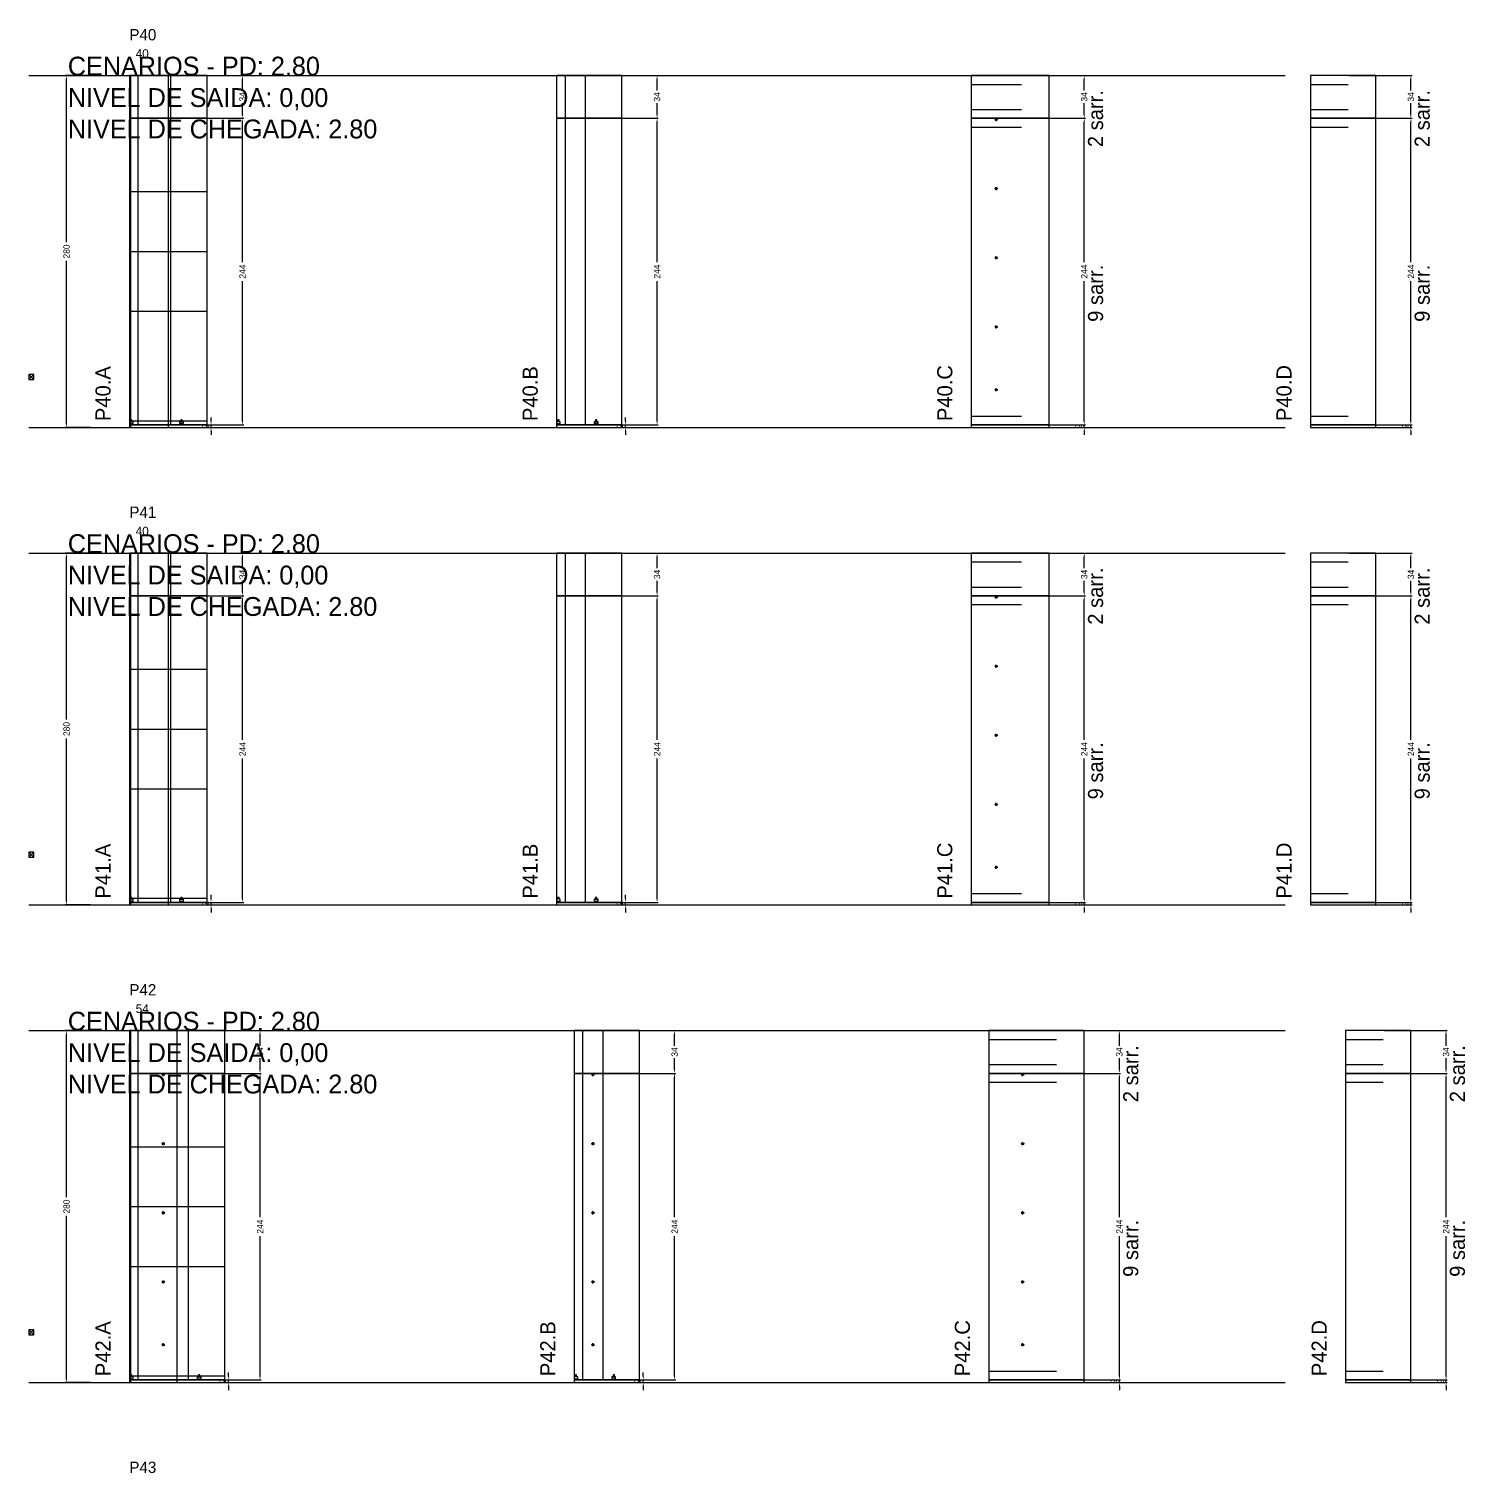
# Model space of a CAD drawing. Header units: centimetres. Extents: x -8500 to 4118, y -39526 to 295.
# Drawn here: x -7000 to -5857, y -16032 to -14883 of the extents above; entities that cross this region are included whole.
import ezdxf

# ---------------------------------------------------------------- set-up
doc = ezdxf.new("R2010")
doc.units = ezdxf.units.CM
doc.linetypes.add('DASHED', pattern=[2, -2])
for name, color, linetype in [('CHAPA', 140, 'Continuous'), ('COTA', 241, 'Continuous'), ('COTAS FURACAO', 16, 'Continuous'), ('Madeira', 30, 'Continuous'), ('MEIO_PONT', 160, 'Continuous'), ('NOMENCLATURA', 7, 'Continuous'), ('Nível', 160, 'Continuous'), ('Painéis', 200, 'Continuous'), ('Perfil Metálico', 150, 'Continuous'), ('SARR_2.2x7', 40, 'Continuous'), ('SARRAFO DE PRESSAO', 200, 'Continuous'), ('texto', 7, 'Continuous'), ('TEXTO_GERAL', 7, 'Continuous')]:
    doc.layers.add(name, color=color, linetype=linetype)
doc.dimstyles.new('PAINEL-NOVA', dxfattribs={"dimtxt": 5, "dimasz": 3, "dimexe": 1, "dimexo": 1, "dimgap": 1, "dimtad": 1, "dimcen": 2.5, "dimazin": 3, "dimtfac": 1, "dimtmove": 0, "dimatfit": 3})

# ---------------------------------------------------------------- blocks, each defined once
blk = doc.blocks.new('_CLOSEDFILLED')
at = {"color": 0, "linetype": 'BYBLOCK'}
blk.add_solid([(-1, 0.16), (0, 0), (-1, -0.16)], dxfattribs=at)
blk = doc.blocks.new('*D1015')
for p, q in [((-6951, -14920), (-6971, -14920)), ((-6970, -15052.5), (-6970, -14923)), ((-6970, -15197), (-6970, -15067.5)), ((-6951, -15200), (-6971, -15200))]:
    blk.add_line(p, q)
at = {"layer": 'Defpoints'}
for p in [(-6950, -14920), (-6970, -15200), (-6950, -15200)]:
    blk.add_point(p, dxfattribs=at)
at = {"layer": 'COTA', "xscale": 3, "yscale": 3}
for p, rotation in [((-6970, -14920), 90), ((-6970, -15200), 270)]:
    blk.add_blockref('_CLOSEDFILLED', p, dxfattribs=dict(at, rotation=rotation))
at = {"layer": 'COTA', "insert": (-6970, -15060), "char_height": 5, "attachment_point": 5, "rotation": 90}
blk.add_mtext('280', dxfattribs=at)
blk = doc.blocks.new('MULDURA')
at = {"layer": 'Paineis'}
for p, q in [((0, 0), (4, 4)), ((4, 0), (0, 4))]:
    blk.add_line(p, q, dxfattribs=at)
blk.add_lwpolyline([(0, 0), (4, 0), (4, 4), (0, 4)], close=True, dxfattribs=at)
blk = doc.blocks.new('*D1017')
for p, q in [((-6879, -14954), (-6829, -14954)), ((-6830, -15068.5), (-6830, -14957)), ((-6830, -15195), (-6830, -15083.5)), ((-6879, -15198), (-6829, -15198))]:
    blk.add_line(p, q)
at = {"layer": 'Defpoints'}
for p in [(-6880, -14954), (-6880, -15198), (-6830, -15198)]:
    blk.add_point(p, dxfattribs=at)
at = {"layer": 'COTA', "xscale": 3, "yscale": 3}
for p, rotation in [((-6830, -14954), 90), ((-6830, -15198), 270)]:
    blk.add_blockref('_CLOSEDFILLED', p, dxfattribs=dict(at, rotation=rotation))
at = {"layer": 'COTA', "insert": (-6830, -15076), "char_height": 5, "attachment_point": 5, "rotation": 90}
blk.add_mtext('244', dxfattribs=at)
blk = doc.blocks.new('*D1018')
for p, q in [((-6879, -14920), (-6829, -14920)), ((-6830, -14932), (-6830, -14923)), ((-6830, -14951), (-6830, -14942)), ((-6879, -14954), (-6829, -14954))]:
    blk.add_line(p, q)
at = {"layer": 'Defpoints'}
for p in [(-6880, -14920), (-6880, -14954), (-6830, -14954)]:
    blk.add_point(p, dxfattribs=at)
at = {"layer": 'COTA', "xscale": 3, "yscale": 3}
for p, rotation in [((-6830, -14920), 90), ((-6830, -14954), 270)]:
    blk.add_blockref('_CLOSEDFILLED', p, dxfattribs=dict(at, rotation=rotation))
at = {"layer": 'COTA', "insert": (-6830, -14937), "char_height": 5, "attachment_point": 5, "rotation": 90}
blk.add_mtext('34', dxfattribs=at)
blk = doc.blocks.new('SLIPTEE')
at = {"layer": 'Paineis'}
blk.add_lwpolyline([(0, 0), (3, 0), (3, 1.5), (2, 1.5), (2, 3), (1, 3), (1, 1.5), (0, 1.5)], close=True, dxfattribs=at)
blk = doc.blocks.new('SLIPTDD')
at = {"layer": 'Paineis'}
blk.add_line((0, 1.5), (3, 1.5), dxfattribs=at)
blk.add_lwpolyline([(0, 0), (3, 0), (3, 1.5), (2, 1.5), (2, 3), (1, 3), (1, 1.5), (0, 1.5)], close=True, dxfattribs=at)
blk = doc.blocks.new('*D1020')
for p, q in [((-6549, -14954), (-6499, -14954)), ((-6500, -15068.5), (-6500, -14957)), ((-6500, -15195), (-6500, -15083.5)), ((-6549, -15198), (-6499, -15198))]:
    blk.add_line(p, q)
at = {"layer": 'Defpoints'}
for p in [(-6550, -14954), (-6550, -15198), (-6500, -15198)]:
    blk.add_point(p, dxfattribs=at)
at = {"layer": 'COTA', "xscale": 3, "yscale": 3}
for p, rotation in [((-6500, -14954), 90), ((-6500, -15198), 270)]:
    blk.add_blockref('_CLOSEDFILLED', p, dxfattribs=dict(at, rotation=rotation))
at = {"layer": 'COTA', "insert": (-6500, -15076), "char_height": 5, "attachment_point": 5, "rotation": 90}
blk.add_mtext('244', dxfattribs=at)
blk = doc.blocks.new('*D1021')
for p, q in [((-6549, -14920), (-6499, -14920)), ((-6500, -14932), (-6500, -14923)), ((-6500, -14951), (-6500, -14942)), ((-6549, -14954), (-6499, -14954))]:
    blk.add_line(p, q)
at = {"layer": 'Defpoints'}
for p in [(-6550, -14920), (-6550, -14954), (-6500, -14954)]:
    blk.add_point(p, dxfattribs=at)
at = {"layer": 'COTA', "xscale": 3, "yscale": 3}
for p, rotation in [((-6500, -14920), 90), ((-6500, -14954), 270)]:
    blk.add_blockref('_CLOSEDFILLED', p, dxfattribs=dict(at, rotation=rotation))
at = {"layer": 'COTA', "insert": (-6500, -14937), "char_height": 5, "attachment_point": 5, "rotation": 90}
blk.add_mtext('34', dxfattribs=at)
blk = doc.blocks.new('*D1023')
for p, q in [((-6209, -14954), (-6159, -14954)), ((-6160, -15068.5), (-6160, -14957)), ((-6160, -15195), (-6160, -15083.5)), ((-6209, -15198), (-6159, -15198))]:
    blk.add_line(p, q)
at = {"layer": 'Defpoints'}
for p in [(-6210, -14954), (-6210, -15198), (-6160, -15198)]:
    blk.add_point(p, dxfattribs=at)
at = {"layer": 'COTA', "xscale": 3, "yscale": 3}
for p, rotation in [((-6160, -14954), 90), ((-6160, -15198), 270)]:
    blk.add_blockref('_CLOSEDFILLED', p, dxfattribs=dict(at, rotation=rotation))
at = {"layer": 'COTA', "insert": (-6160, -15076), "char_height": 5, "attachment_point": 5, "rotation": 90}
blk.add_mtext('244', dxfattribs=at)
blk = doc.blocks.new('*D1024')
for p, q in [((-6209, -14920), (-6159, -14920)), ((-6160, -14932), (-6160, -14923)), ((-6160, -14951), (-6160, -14942)), ((-6209, -14954), (-6159, -14954))]:
    blk.add_line(p, q)
at = {"layer": 'Defpoints'}
for p in [(-6210, -14920), (-6210, -14954), (-6160, -14954)]:
    blk.add_point(p, dxfattribs=at)
at = {"layer": 'COTA', "xscale": 3, "yscale": 3}
for p, rotation in [((-6160, -14920), 90), ((-6160, -14954), 270)]:
    blk.add_blockref('_CLOSEDFILLED', p, dxfattribs=dict(at, rotation=rotation))
at = {"layer": 'COTA', "insert": (-6160, -14937), "char_height": 5, "attachment_point": 5, "rotation": 90}
blk.add_mtext('34', dxfattribs=at)
blk = doc.blocks.new('furacao')
at = {"layer": 'COTAS FURACAO'}
for p, q in [((-1.2, 0), (1.2, 0)), ((0, -1.2), (0, 1.2))]:
    blk.add_line(p, q, dxfattribs=at)
blk.add_circle((0, 0), 0.8, dxfattribs=at)
blk = doc.blocks.new('*D1026')
for p, q in [((-5949, -14954), (-5899, -14954)), ((-5900, -15068.5), (-5900, -14957)), ((-5900, -15195), (-5900, -15083.5)), ((-5949, -15198), (-5899, -15198))]:
    blk.add_line(p, q)
at = {"layer": 'Defpoints'}
for p in [(-5950, -14954), (-5950, -15198), (-5900, -15198)]:
    blk.add_point(p, dxfattribs=at)
at = {"layer": 'COTA', "xscale": 3, "yscale": 3}
for p, rotation in [((-5900, -14954), 90), ((-5900, -15198), 270)]:
    blk.add_blockref('_CLOSEDFILLED', p, dxfattribs=dict(at, rotation=rotation))
at = {"layer": 'COTA', "insert": (-5900, -15076), "char_height": 5, "attachment_point": 5, "rotation": 90}
blk.add_mtext('244', dxfattribs=at)
blk = doc.blocks.new('*D1027')
for p, q in [((-5949, -14920), (-5899, -14920)), ((-5900, -14932), (-5900, -14923)), ((-5900, -14951), (-5900, -14942)), ((-5949, -14954), (-5899, -14954))]:
    blk.add_line(p, q)
at = {"layer": 'Defpoints'}
for p in [(-5950, -14920), (-5950, -14954), (-5900, -14954)]:
    blk.add_point(p, dxfattribs=at)
at = {"layer": 'COTA', "xscale": 3, "yscale": 3}
for p, rotation in [((-5900, -14920), 90), ((-5900, -14954), 270)]:
    blk.add_blockref('_CLOSEDFILLED', p, dxfattribs=dict(at, rotation=rotation))
at = {"layer": 'COTA', "insert": (-5900, -14937), "char_height": 5, "attachment_point": 5, "rotation": 90}
blk.add_mtext('34', dxfattribs=at)
blk = doc.blocks.new('*D1041')
for p, q in [((-6951, -15300), (-6971, -15300)), ((-6970, -15432.5), (-6970, -15303)), ((-6970, -15577), (-6970, -15447.5)), ((-6951, -15580), (-6971, -15580))]:
    blk.add_line(p, q)
at = {"layer": 'Defpoints'}
for p in [(-6950, -15300), (-6970, -15580), (-6950, -15580)]:
    blk.add_point(p, dxfattribs=at)
at = {"layer": 'COTA', "xscale": 3, "yscale": 3}
for p, rotation in [((-6970, -15300), 90), ((-6970, -15580), 270)]:
    blk.add_blockref('_CLOSEDFILLED', p, dxfattribs=dict(at, rotation=rotation))
at = {"layer": 'COTA', "insert": (-6970, -15440), "char_height": 5, "attachment_point": 5, "rotation": 90}
blk.add_mtext('280', dxfattribs=at)
blk = doc.blocks.new('*D1043')
for p, q in [((-6879, -15334), (-6829, -15334)), ((-6830, -15448.5), (-6830, -15337)), ((-6830, -15575), (-6830, -15463.5)), ((-6879, -15578), (-6829, -15578))]:
    blk.add_line(p, q)
at = {"layer": 'Defpoints'}
for p in [(-6880, -15334), (-6880, -15578), (-6830, -15578)]:
    blk.add_point(p, dxfattribs=at)
at = {"layer": 'COTA', "xscale": 3, "yscale": 3}
for p, rotation in [((-6830, -15334), 90), ((-6830, -15578), 270)]:
    blk.add_blockref('_CLOSEDFILLED', p, dxfattribs=dict(at, rotation=rotation))
at = {"layer": 'COTA', "insert": (-6830, -15456), "char_height": 5, "attachment_point": 5, "rotation": 90}
blk.add_mtext('244', dxfattribs=at)
blk = doc.blocks.new('*D1044')
for p, q in [((-6879, -15300), (-6829, -15300)), ((-6830, -15312), (-6830, -15303)), ((-6830, -15331), (-6830, -15322)), ((-6879, -15334), (-6829, -15334))]:
    blk.add_line(p, q)
at = {"layer": 'Defpoints'}
for p in [(-6880, -15300), (-6880, -15334), (-6830, -15334)]:
    blk.add_point(p, dxfattribs=at)
at = {"layer": 'COTA', "xscale": 3, "yscale": 3}
for p, rotation in [((-6830, -15300), 90), ((-6830, -15334), 270)]:
    blk.add_blockref('_CLOSEDFILLED', p, dxfattribs=dict(at, rotation=rotation))
at = {"layer": 'COTA', "insert": (-6830, -15317), "char_height": 5, "attachment_point": 5, "rotation": 90}
blk.add_mtext('34', dxfattribs=at)
blk = doc.blocks.new('*D1046')
for p, q in [((-6549, -15334), (-6499, -15334)), ((-6500, -15448.5), (-6500, -15337)), ((-6500, -15575), (-6500, -15463.5)), ((-6549, -15578), (-6499, -15578))]:
    blk.add_line(p, q)
at = {"layer": 'Defpoints'}
for p in [(-6550, -15334), (-6550, -15578), (-6500, -15578)]:
    blk.add_point(p, dxfattribs=at)
at = {"layer": 'COTA', "xscale": 3, "yscale": 3}
for p, rotation in [((-6500, -15334), 90), ((-6500, -15578), 270)]:
    blk.add_blockref('_CLOSEDFILLED', p, dxfattribs=dict(at, rotation=rotation))
at = {"layer": 'COTA', "insert": (-6500, -15456), "char_height": 5, "attachment_point": 5, "rotation": 90}
blk.add_mtext('244', dxfattribs=at)
blk = doc.blocks.new('*D1047')
for p, q in [((-6549, -15300), (-6499, -15300)), ((-6500, -15312), (-6500, -15303)), ((-6500, -15331), (-6500, -15322)), ((-6549, -15334), (-6499, -15334))]:
    blk.add_line(p, q)
at = {"layer": 'Defpoints'}
for p in [(-6550, -15300), (-6550, -15334), (-6500, -15334)]:
    blk.add_point(p, dxfattribs=at)
at = {"layer": 'COTA', "xscale": 3, "yscale": 3}
for p, rotation in [((-6500, -15300), 90), ((-6500, -15334), 270)]:
    blk.add_blockref('_CLOSEDFILLED', p, dxfattribs=dict(at, rotation=rotation))
at = {"layer": 'COTA', "insert": (-6500, -15317), "char_height": 5, "attachment_point": 5, "rotation": 90}
blk.add_mtext('34', dxfattribs=at)
blk = doc.blocks.new('*D1049')
for p, q in [((-6209, -15334), (-6159, -15334)), ((-6160, -15448.5), (-6160, -15337)), ((-6160, -15575), (-6160, -15463.5)), ((-6209, -15578), (-6159, -15578))]:
    blk.add_line(p, q)
at = {"layer": 'Defpoints'}
for p in [(-6210, -15334), (-6210, -15578), (-6160, -15578)]:
    blk.add_point(p, dxfattribs=at)
at = {"layer": 'COTA', "xscale": 3, "yscale": 3}
for p, rotation in [((-6160, -15334), 90), ((-6160, -15578), 270)]:
    blk.add_blockref('_CLOSEDFILLED', p, dxfattribs=dict(at, rotation=rotation))
at = {"layer": 'COTA', "insert": (-6160, -15456), "char_height": 5, "attachment_point": 5, "rotation": 90}
blk.add_mtext('244', dxfattribs=at)
blk = doc.blocks.new('*D1050')
for p, q in [((-6209, -15300), (-6159, -15300)), ((-6160, -15312), (-6160, -15303)), ((-6160, -15331), (-6160, -15322)), ((-6209, -15334), (-6159, -15334))]:
    blk.add_line(p, q)
at = {"layer": 'Defpoints'}
for p in [(-6210, -15300), (-6210, -15334), (-6160, -15334)]:
    blk.add_point(p, dxfattribs=at)
at = {"layer": 'COTA', "xscale": 3, "yscale": 3}
for p, rotation in [((-6160, -15300), 90), ((-6160, -15334), 270)]:
    blk.add_blockref('_CLOSEDFILLED', p, dxfattribs=dict(at, rotation=rotation))
at = {"layer": 'COTA', "insert": (-6160, -15317), "char_height": 5, "attachment_point": 5, "rotation": 90}
blk.add_mtext('34', dxfattribs=at)
blk = doc.blocks.new('*D1052')
for p, q in [((-5949, -15334), (-5899, -15334)), ((-5900, -15448.5), (-5900, -15337)), ((-5900, -15575), (-5900, -15463.5)), ((-5949, -15578), (-5899, -15578))]:
    blk.add_line(p, q)
at = {"layer": 'Defpoints'}
for p in [(-5950, -15334), (-5950, -15578), (-5900, -15578)]:
    blk.add_point(p, dxfattribs=at)
at = {"layer": 'COTA', "xscale": 3, "yscale": 3}
for p, rotation in [((-5900, -15334), 90), ((-5900, -15578), 270)]:
    blk.add_blockref('_CLOSEDFILLED', p, dxfattribs=dict(at, rotation=rotation))
at = {"layer": 'COTA', "insert": (-5900, -15456), "char_height": 5, "attachment_point": 5, "rotation": 90}
blk.add_mtext('244', dxfattribs=at)
blk = doc.blocks.new('*D1053')
for p, q in [((-5949, -15300), (-5899, -15300)), ((-5900, -15312), (-5900, -15303)), ((-5900, -15331), (-5900, -15322)), ((-5949, -15334), (-5899, -15334))]:
    blk.add_line(p, q)
at = {"layer": 'Defpoints'}
for p in [(-5950, -15300), (-5950, -15334), (-5900, -15334)]:
    blk.add_point(p, dxfattribs=at)
at = {"layer": 'COTA', "xscale": 3, "yscale": 3}
for p, rotation in [((-5900, -15300), 90), ((-5900, -15334), 270)]:
    blk.add_blockref('_CLOSEDFILLED', p, dxfattribs=dict(at, rotation=rotation))
at = {"layer": 'COTA', "insert": (-5900, -15317), "char_height": 5, "attachment_point": 5, "rotation": 90}
blk.add_mtext('34', dxfattribs=at)
blk = doc.blocks.new('*D1067')
for p, q in [((-6951, -15680), (-6971, -15680)), ((-6970, -15812.5), (-6970, -15683)), ((-6970, -15957), (-6970, -15827.5)), ((-6951, -15960), (-6971, -15960))]:
    blk.add_line(p, q)
at = {"layer": 'Defpoints'}
for p in [(-6950, -15680), (-6970, -15960), (-6950, -15960)]:
    blk.add_point(p, dxfattribs=at)
at = {"layer": 'COTA', "xscale": 3, "yscale": 3}
for p, rotation in [((-6970, -15680), 90), ((-6970, -15960), 270)]:
    blk.add_blockref('_CLOSEDFILLED', p, dxfattribs=dict(at, rotation=rotation))
at = {"layer": 'COTA', "insert": (-6970, -15820), "char_height": 5, "attachment_point": 5, "rotation": 90}
blk.add_mtext('280', dxfattribs=at)
blk = doc.blocks.new('*D1069')
for p, q in [((-6865, -15714), (-6815, -15714)), ((-6816, -15828.5), (-6816, -15717)), ((-6816, -15955), (-6816, -15843.5)), ((-6865, -15958), (-6815, -15958))]:
    blk.add_line(p, q)
at = {"layer": 'Defpoints'}
for p in [(-6866, -15714), (-6866, -15958), (-6816, -15958)]:
    blk.add_point(p, dxfattribs=at)
at = {"layer": 'COTA', "xscale": 3, "yscale": 3}
for p, rotation in [((-6816, -15714), 90), ((-6816, -15958), 270)]:
    blk.add_blockref('_CLOSEDFILLED', p, dxfattribs=dict(at, rotation=rotation))
at = {"layer": 'COTA', "insert": (-6816, -15836), "char_height": 5, "attachment_point": 5, "rotation": 90}
blk.add_mtext('244', dxfattribs=at)
blk = doc.blocks.new('*D1070')
for p, q in [((-6865, -15680), (-6815, -15680)), ((-6816, -15692), (-6816, -15683)), ((-6816, -15711), (-6816, -15702)), ((-6865, -15714), (-6815, -15714))]:
    blk.add_line(p, q)
at = {"layer": 'Defpoints'}
for p in [(-6866, -15680), (-6866, -15714), (-6816, -15714)]:
    blk.add_point(p, dxfattribs=at)
at = {"layer": 'COTA', "xscale": 3, "yscale": 3}
for p, rotation in [((-6816, -15680), 90), ((-6816, -15714), 270)]:
    blk.add_blockref('_CLOSEDFILLED', p, dxfattribs=dict(at, rotation=rotation))
at = {"layer": 'COTA', "insert": (-6816, -15697), "char_height": 5, "attachment_point": 5, "rotation": 90}
blk.add_mtext('34', dxfattribs=at)
blk = doc.blocks.new('*D1072')
for p, q in [((-6535, -15714), (-6485, -15714)), ((-6486, -15828.5), (-6486, -15717)), ((-6486, -15955), (-6486, -15843.5)), ((-6535, -15958), (-6485, -15958))]:
    blk.add_line(p, q)
at = {"layer": 'Defpoints'}
for p in [(-6536, -15714), (-6536, -15958), (-6486, -15958)]:
    blk.add_point(p, dxfattribs=at)
at = {"layer": 'COTA', "xscale": 3, "yscale": 3}
for p, rotation in [((-6486, -15714), 90), ((-6486, -15958), 270)]:
    blk.add_blockref('_CLOSEDFILLED', p, dxfattribs=dict(at, rotation=rotation))
at = {"layer": 'COTA', "insert": (-6486, -15836), "char_height": 5, "attachment_point": 5, "rotation": 90}
blk.add_mtext('244', dxfattribs=at)
blk = doc.blocks.new('*D1073')
for p, q in [((-6535, -15680), (-6485, -15680)), ((-6486, -15692), (-6486, -15683)), ((-6486, -15711), (-6486, -15702)), ((-6535, -15714), (-6485, -15714))]:
    blk.add_line(p, q)
at = {"layer": 'Defpoints'}
for p in [(-6536, -15680), (-6536, -15714), (-6486, -15714)]:
    blk.add_point(p, dxfattribs=at)
at = {"layer": 'COTA', "xscale": 3, "yscale": 3}
for p, rotation in [((-6486, -15680), 90), ((-6486, -15714), 270)]:
    blk.add_blockref('_CLOSEDFILLED', p, dxfattribs=dict(at, rotation=rotation))
at = {"layer": 'COTA', "insert": (-6486, -15697), "char_height": 5, "attachment_point": 5, "rotation": 90}
blk.add_mtext('34', dxfattribs=at)
blk = doc.blocks.new('*D1075')
for p, q in [((-6181, -15714), (-6131, -15714)), ((-6132, -15828.5), (-6132, -15717)), ((-6132, -15955), (-6132, -15843.5)), ((-6181, -15958), (-6131, -15958))]:
    blk.add_line(p, q)
at = {"layer": 'Defpoints'}
for p in [(-6182, -15714), (-6182, -15958), (-6132, -15958)]:
    blk.add_point(p, dxfattribs=at)
at = {"layer": 'COTA', "xscale": 3, "yscale": 3}
for p, rotation in [((-6132, -15714), 90), ((-6132, -15958), 270)]:
    blk.add_blockref('_CLOSEDFILLED', p, dxfattribs=dict(at, rotation=rotation))
at = {"layer": 'COTA', "insert": (-6132, -15836), "char_height": 5, "attachment_point": 5, "rotation": 90}
blk.add_mtext('244', dxfattribs=at)
blk = doc.blocks.new('*D1076')
for p, q in [((-6181, -15680), (-6131, -15680)), ((-6132, -15692), (-6132, -15683)), ((-6132, -15711), (-6132, -15702)), ((-6181, -15714), (-6131, -15714))]:
    blk.add_line(p, q)
at = {"layer": 'Defpoints'}
for p in [(-6182, -15680), (-6182, -15714), (-6132, -15714)]:
    blk.add_point(p, dxfattribs=at)
at = {"layer": 'COTA', "xscale": 3, "yscale": 3}
for p, rotation in [((-6132, -15680), 90), ((-6132, -15714), 270)]:
    blk.add_blockref('_CLOSEDFILLED', p, dxfattribs=dict(at, rotation=rotation))
at = {"layer": 'COTA', "insert": (-6132, -15697), "char_height": 5, "attachment_point": 5, "rotation": 90}
blk.add_mtext('34', dxfattribs=at)
blk = doc.blocks.new('*D1078')
for p, q in [((-5921, -15714), (-5871, -15714)), ((-5872, -15828.5), (-5872, -15717)), ((-5872, -15955), (-5872, -15843.5)), ((-5921, -15958), (-5871, -15958))]:
    blk.add_line(p, q)
at = {"layer": 'Defpoints'}
for p in [(-5922, -15714), (-5922, -15958), (-5872, -15958)]:
    blk.add_point(p, dxfattribs=at)
at = {"layer": 'COTA', "xscale": 3, "yscale": 3}
for p, rotation in [((-5872, -15714), 90), ((-5872, -15958), 270)]:
    blk.add_blockref('_CLOSEDFILLED', p, dxfattribs=dict(at, rotation=rotation))
at = {"layer": 'COTA', "insert": (-5872, -15836), "char_height": 5, "attachment_point": 5, "rotation": 90}
blk.add_mtext('244', dxfattribs=at)
blk = doc.blocks.new('*D1079')
for p, q in [((-5921, -15680), (-5871, -15680)), ((-5872, -15692), (-5872, -15683)), ((-5872, -15711), (-5872, -15702)), ((-5921, -15714), (-5871, -15714))]:
    blk.add_line(p, q)
at = {"layer": 'Defpoints'}
for p in [(-5922, -15680), (-5922, -15714), (-5872, -15714)]:
    blk.add_point(p, dxfattribs=at)
at = {"layer": 'COTA', "xscale": 3, "yscale": 3}
for p, rotation in [((-5872, -15680), 90), ((-5872, -15714), 270)]:
    blk.add_blockref('_CLOSEDFILLED', p, dxfattribs=dict(at, rotation=rotation))
at = {"layer": 'COTA', "insert": (-5872, -15697), "char_height": 5, "attachment_point": 5, "rotation": 90}
blk.add_mtext('34', dxfattribs=at)

msp = doc.modelspace()

# ---------------------------------------------------------------- linework, layer by layer
at = {"layer": 'CHAPA'}
for points in [[(-6920, -15200), (-6918.8, -15200), (-6918.8, -14920), (-6920, -14920)], [(-6920, -15580), (-6918.8, -15580), (-6918.8, -15300), (-6920, -15300)], [(-6920, -15960), (-6918.8, -15960), (-6918.8, -15680), (-6920, -15680)]]:
    msp.add_lwpolyline(points, close=True, dxfattribs=at)
at = {"layer": 'Madeira'}
for points in [[(-6920, -15012.4), (-6858, -15012.4)], [(-6920, -15107.6), (-6858, -15107.6)], [(-6920, -15392.4), (-6858, -15392.4)], [(-6920, -15487.6), (-6858, -15487.6)], [(-6920, -15772.4), (-6844, -15772.4)], [(-6920, -15867.6), (-6844, -15867.6)]]:
    msp.add_lwpolyline(points, dxfattribs=at)
at = {"layer": 'MEIO_PONT'}
for points in [[(-6920, -15060), (-6858, -15060)], [(-6920, -15440), (-6858, -15440)], [(-6920, -15820), (-6844, -15820)]]:
    msp.add_lwpolyline(points, dxfattribs=at)
at = {"layer": 'Nível', "linetype": 'DASHED'}
for points in [[(-7000, -14920), (-6000, -14920)], [(-7000, -15200), (-6000, -15200)], [(-7000, -15300), (-6000, -15300)], [(-7000, -15580), (-6000, -15580)], [(-7000, -15680), (-6000, -15680)], [(-7000, -15960), (-6000, -15960)]]:
    msp.add_lwpolyline(points, dxfattribs=at)
at = {"layer": 'Painéis'}
for points in [[(-6920, -14954), (-6858, -14954), (-6858, -14920), (-6920, -14920)], [(-6920, -15200), (-6858, -15200), (-6858, -14920), (-6920, -14920)], [(-6580, -14954), (-6528, -14954), (-6528, -14920), (-6580, -14920)], [(-6250, -14954), (-6188, -14954), (-6188, -14920), (-6250, -14920)], [(-5980, -14954), (-5928, -14954), (-5928, -14920), (-5980, -14920)], [(-6920, -15198), (-6858, -15198), (-6858, -14954), (-6920, -14954)], [(-6580, -15198), (-6528, -15198), (-6528, -14954), (-6580, -14954)], [(-6250, -15198), (-6188, -15198), (-6188, -14954), (-6250, -14954)], [(-5980, -15198), (-5928, -15198), (-5928, -14954), (-5980, -14954)], [(-6920, -15200), (-6858, -15200), (-6858, -15198), (-6920, -15198)], [(-6580, -15200), (-6528, -15200), (-6528, -15198), (-6580, -15198)], [(-6250, -15200), (-6188, -15200), (-6188, -15198), (-6250, -15198)], [(-5980, -15200), (-5928, -15200), (-5928, -15198), (-5980, -15198)], [(-6920, -15334), (-6858, -15334), (-6858, -15300), (-6920, -15300)], [(-6920, -15580), (-6858, -15580), (-6858, -15300), (-6920, -15300)], [(-6580, -15334), (-6528, -15334), (-6528, -15300), (-6580, -15300)], [(-6250, -15334), (-6188, -15334), (-6188, -15300), (-6250, -15300)], [(-5980, -15334), (-5928, -15334), (-5928, -15300), (-5980, -15300)], [(-6920, -15578), (-6858, -15578), (-6858, -15334), (-6920, -15334)], [(-6580, -15578), (-6528, -15578), (-6528, -15334), (-6580, -15334)], [(-6250, -15578), (-6188, -15578), (-6188, -15334), (-6250, -15334)], [(-5980, -15578), (-5928, -15578), (-5928, -15334), (-5980, -15334)], [(-6920, -15580), (-6858, -15580), (-6858, -15578), (-6920, -15578)], [(-6580, -15580), (-6528, -15580), (-6528, -15578), (-6580, -15578)], [(-6250, -15580), (-6188, -15580), (-6188, -15578), (-6250, -15578)], [(-5980, -15580), (-5928, -15580), (-5928, -15578), (-5980, -15578)], [(-6920, -15714), (-6844, -15714), (-6844, -15680), (-6920, -15680)], [(-6920, -15960), (-6844, -15960), (-6844, -15680), (-6920, -15680)], [(-6566, -15714), (-6514, -15714), (-6514, -15680), (-6566, -15680)], [(-6236, -15714), (-6160, -15714), (-6160, -15680), (-6236, -15680)], [(-5952, -15714), (-5900, -15714), (-5900, -15680), (-5952, -15680)], [(-6920, -15958), (-6844, -15958), (-6844, -15714), (-6920, -15714)], [(-6566, -15958), (-6514, -15958), (-6514, -15714), (-6566, -15714)], [(-6236, -15958), (-6160, -15958), (-6160, -15714), (-6236, -15714)], [(-5952, -15958), (-5900, -15958), (-5900, -15714), (-5952, -15714)], [(-6920, -15960), (-6844, -15960), (-6844, -15958), (-6920, -15958)], [(-6566, -15960), (-6514, -15960), (-6514, -15958), (-6566, -15958)], [(-6236, -15960), (-6160, -15960), (-6160, -15958), (-6236, -15958)], [(-5952, -15960), (-5900, -15960), (-5900, -15958), (-5952, -15958)]]:
    msp.add_lwpolyline(points, close=True, dxfattribs=at)
at = {"layer": 'Perfil Metálico'}
for p, q in [((-6889, -15200), (-6889, -14920)), ((-6889, -15580), (-6889, -15300)), ((-6882, -15960), (-6882, -15680))]:
    msp.add_line(p, q, dxfattribs=at)
at = {"layer": 'SARR_2.2x7'}
for points in [[(-6913, -14954), (-6913, -14920)], [(-6887, -14954), (-6887, -14920)], [(-6573, -14954), (-6573, -14920)], [(-6557, -14954), (-6557, -14920)], [(-6250, -14927), (-6210, -14927)], [(-5980, -14927), (-5950, -14927)], [(-6250, -14947), (-6210, -14947)], [(-5980, -14947), (-5950, -14947)], [(-6250, -14961), (-6210, -14961)], [(-5980, -14961), (-5950, -14961)], [(-6250, -15191), (-6210, -15191)], [(-5980, -15191), (-5950, -15191)], [(-6913, -15334), (-6913, -15300)], [(-6887, -15334), (-6887, -15300)], [(-6573, -15334), (-6573, -15300)], [(-6557, -15334), (-6557, -15300)], [(-6250, -15307), (-6210, -15307)], [(-5980, -15307), (-5950, -15307)], [(-6250, -15327), (-6210, -15327)], [(-5980, -15327), (-5950, -15327)], [(-6250, -15341), (-6210, -15341)], [(-5980, -15341), (-5950, -15341)], [(-6250, -15571), (-6210, -15571)], [(-5980, -15571), (-5950, -15571)], [(-6913, -15714), (-6913, -15680)], [(-6873, -15714), (-6873, -15680)], [(-6559, -15714), (-6559, -15680)], [(-6543, -15714), (-6543, -15680)], [(-6236, -15687), (-6182, -15687)], [(-5952, -15687), (-5922, -15687)], [(-6236, -15707), (-6182, -15707)], [(-5952, -15707), (-5922, -15707)], [(-6236, -15721), (-6182, -15721)], [(-5952, -15721), (-5922, -15721)], [(-6236, -15951), (-6182, -15951)], [(-5952, -15951), (-5922, -15951)]]:
    msp.add_lwpolyline(points, dxfattribs=at)
at = {"layer": 'SARR_2.2x7', "linetype": 'DASHED'}
for points in [[(-6913, -15198), (-6913, -14954)], [(-6887, -15198), (-6887, -14954)], [(-6573, -15198), (-6573, -14954)], [(-6557, -15198), (-6557, -14954)], [(-6913, -15578), (-6913, -15334)], [(-6887, -15578), (-6887, -15334)], [(-6573, -15578), (-6573, -15334)], [(-6557, -15578), (-6557, -15334)], [(-6913, -15958), (-6913, -15714)], [(-6873, -15958), (-6873, -15714)], [(-6559, -15958), (-6559, -15714)], [(-6543, -15958), (-6543, -15714)]]:
    msp.add_lwpolyline(points, dxfattribs=at)
at = {"layer": 'SARRAFO DE PRESSAO'}
for points in [[(-6920, -15200), (-6858, -15200), (-6858, -15195), (-6920, -15195)], [(-6920, -15580), (-6858, -15580), (-6858, -15575), (-6920, -15575)], [(-6920, -15960), (-6844, -15960), (-6844, -15955), (-6920, -15955)]]:
    msp.add_lwpolyline(points, close=True, dxfattribs=at)

# ---------------------------------------------------------------- block references
at = {"layer": 'COTA'}
for name, p in [('furacao', (-6230, -14955)), ('furacao', (-6230, -15010)), ('furacao', (-6230, -15065)), ('furacao', (-6230, -15120)), ('MULDURA', (-7000, -15162)), ('furacao', (-6230, -15170)), ('SLIPTEE', (-6920, -15197)), ('SLIPTDD', (-6880, -15197)), ('SLIPTEE', (-6580, -15197)), ('SLIPTDD', (-6550, -15197)), ('furacao', (-6230, -15335)), ('furacao', (-6230, -15390)), ('furacao', (-6230, -15445)), ('furacao', (-6230, -15500)), ('MULDURA', (-7000, -15542)), ('furacao', (-6230, -15550)), ('SLIPTEE', (-6920, -15577)), ('SLIPTDD', (-6880, -15577)), ('SLIPTEE', (-6580, -15577)), ('SLIPTDD', (-6550, -15577)), ('furacao', (-6893, -15715)), ('furacao', (-6551, -15715)), ('furacao', (-6209, -15715)), ('furacao', (-6893, -15770)), ('furacao', (-6551, -15770)), ('furacao', (-6209, -15770)), ('furacao', (-6893, -15825)), ('furacao', (-6551, -15825)), ('furacao', (-6209, -15825)), ('furacao', (-6893, -15880)), ('furacao', (-6551, -15880)), ('furacao', (-6209, -15880)), ('MULDURA', (-7000, -15922)), ('furacao', (-6893, -15930)), ('furacao', (-6551, -15930)), ('furacao', (-6209, -15930)), ('SLIPTEE', (-6920, -15957)), ('SLIPTDD', (-6866, -15957)), ('SLIPTEE', (-6566, -15957)), ('SLIPTDD', (-6536, -15957))]:
    msp.add_blockref(name, p, dxfattribs=at)

# ---------------------------------------------------------------- texts
at = {"layer": 'NOMENCLATURA'}
for s, p in [('CENARIOS - PD: 2.80', (-6969, -14920)), ('NIVEL DE SAIDA: 0,00', (-6969, -14945)), ('NIVEL DE CHEGADA: 2.80', (-6969, -14970)), ('CENARIOS - PD: 2.80', (-6969, -15300)), ('NIVEL DE SAIDA: 0,00', (-6969, -15325)), ('NIVEL DE CHEGADA: 2.80', (-6969, -15350)), ('CENARIOS - PD: 2.80', (-6969, -15680)), ('NIVEL DE SAIDA: 0,00', (-6969, -15705)), ('NIVEL DE CHEGADA: 2.80', (-6969, -15730))]:
    msp.add_text(s, height=15, dxfattribs=at).set_placement(p)
for s, p in [('2 sarr.', (-6145, -14977)), ('2 sarr.', (-5885, -14977)), ('9 sarr.', (-6145, -15116)), ('9 sarr.', (-5885, -15116)), ('P40.A', (-6935, -15195)), ('P40.B', (-6595, -15195)), ('P40.C', (-6265, -15195)), ('P40.D', (-5995, -15195)), ('2 sarr.', (-6145, -15357)), ('2 sarr.', (-5885, -15357)), ('9 sarr.', (-6145, -15496)), ('9 sarr.', (-5885, -15496)), ('P41.A', (-6935, -15575)), ('P41.B', (-6595, -15575)), ('P41.C', (-6265, -15575)), ('P41.D', (-5995, -15575)), ('2 sarr.', (-6117, -15737)), ('2 sarr.', (-5857, -15737)), ('9 sarr.', (-6117, -15876)), ('9 sarr.', (-5857, -15876)), ('P42.A', (-6935, -15955)), ('P42.B', (-6581, -15955)), ('P42.C', (-6251, -15955)), ('P42.D', (-5967, -15955))]:
    msp.add_text(s, height=12, rotation=90, dxfattribs=at).set_placement(p)
at = {"layer": 'texto'}
for s, p in [('40', (-6915, -14906)), ('40', (-6915, -15286)), ('54', (-6915, -15666))]:
    msp.add_text(s, height=7, dxfattribs=at).set_placement(p)
at = {"layer": 'TEXTO_GERAL'}
for s, p in [('P40', (-6920, -14892)), ('P41', (-6920, -15272)), ('P42', (-6920, -15652)), ('P43', (-6920, -16032))]:
    msp.add_text(s, height=9, dxfattribs=at).set_placement(p)

# ---------------------------------------------------------------- dimensions: what is measured, and where the dimension line sits
at = {"layer": 'COTA'}
for base, p1, p2, picture, middle in [((-6970, -15200), (-6950, -15200), (-6950, -14920), '*D1015', (-6970, -15060)), ((-6830, -14954), (-6880, -14954), (-6880, -14920), '*D1018', (-6830, -14937)), ((-6500, -14954), (-6550, -14954), (-6550, -14920), '*D1021', (-6500, -14937)), ((-6160, -14954), (-6210, -14954), (-6210, -14920), '*D1024', (-6160, -14937)), ((-5900, -14954), (-5950, -14954), (-5950, -14920), '*D1027', (-5900, -14937)), ((-6830, -15198), (-6880, -15198), (-6880, -14954), '*D1017', (-6830, -15076)), ((-6500, -15198), (-6550, -15198), (-6550, -14954), '*D1020', (-6500, -15076)), ((-6160, -15198), (-6210, -15198), (-6210, -14954), '*D1023', (-6160, -15076)), ((-5900, -15198), (-5950, -15198), (-5950, -14954), '*D1026', (-5900, -15076)), ((-6970, -15580), (-6950, -15580), (-6950, -15300), '*D1041', (-6970, -15440)), ((-6830, -15334), (-6880, -15334), (-6880, -15300), '*D1044', (-6830, -15317)), ((-6500, -15334), (-6550, -15334), (-6550, -15300), '*D1047', (-6500, -15317)), ((-6160, -15334), (-6210, -15334), (-6210, -15300), '*D1050', (-6160, -15317)), ((-5900, -15334), (-5950, -15334), (-5950, -15300), '*D1053', (-5900, -15317)), ((-6830, -15578), (-6880, -15578), (-6880, -15334), '*D1043', (-6830, -15456)), ((-6500, -15578), (-6550, -15578), (-6550, -15334), '*D1046', (-6500, -15456)), ((-6160, -15578), (-6210, -15578), (-6210, -15334), '*D1049', (-6160, -15456)), ((-5900, -15578), (-5950, -15578), (-5950, -15334), '*D1052', (-5900, -15456)), ((-6970, -15960), (-6950, -15960), (-6950, -15680), '*D1067', (-6970, -15820)), ((-6816, -15714), (-6866, -15714), (-6866, -15680), '*D1070', (-6816, -15697)), ((-6486, -15714), (-6536, -15714), (-6536, -15680), '*D1073', (-6486, -15697)), ((-6132, -15714), (-6182, -15714), (-6182, -15680), '*D1076', (-6132, -15697)), ((-5872, -15714), (-5922, -15714), (-5922, -15680), '*D1079', (-5872, -15697)), ((-6816, -15958), (-6866, -15958), (-6866, -15714), '*D1069', (-6816, -15836)), ((-6486, -15958), (-6536, -15958), (-6536, -15714), '*D1072', (-6486, -15836)), ((-6132, -15958), (-6182, -15958), (-6182, -15714), '*D1075', (-6132, -15836)), ((-5872, -15958), (-5922, -15958), (-5922, -15714), '*D1078', (-5872, -15836))]:
    dim = msp.add_linear_dim(base=base, p1=p1, p2=p2, angle=90, dimstyle='PAINEL-NOVA', dxfattribs=at)
    dim.commit()
    dim.dimension.update_dxf_attribs({"geometry": picture, "text_midpoint": middle})
for base, p1, p2 in [((-6855, -15200), (-6880, -15200), (-6880, -15198)), ((-6525, -15200), (-6550, -15200), (-6550, -15198)), ((-6160, -15200), (-6210, -15200), (-6210, -15198)), ((-5900, -15200), (-5950, -15200), (-5950, -15198)), ((-6855, -15580), (-6880, -15580), (-6880, -15578)), ((-6525, -15580), (-6550, -15580), (-6550, -15578)), ((-6160, -15580), (-6210, -15580), (-6210, -15578)), ((-5900, -15580), (-5950, -15580), (-5950, -15578)), ((-6841, -15960), (-6866, -15960), (-6866, -15958)), ((-6511, -15960), (-6536, -15960), (-6536, -15958)), ((-6132, -15960), (-6182, -15960), (-6182, -15958)), ((-5872, -15960), (-5922, -15960), (-5922, -15958))]:
    msp.add_linear_dim(base=base, p1=p1, p2=p2, angle=90, dimstyle='PAINEL-NOVA', dxfattribs=at).render()

doc.saveas('drawing.dxf')
